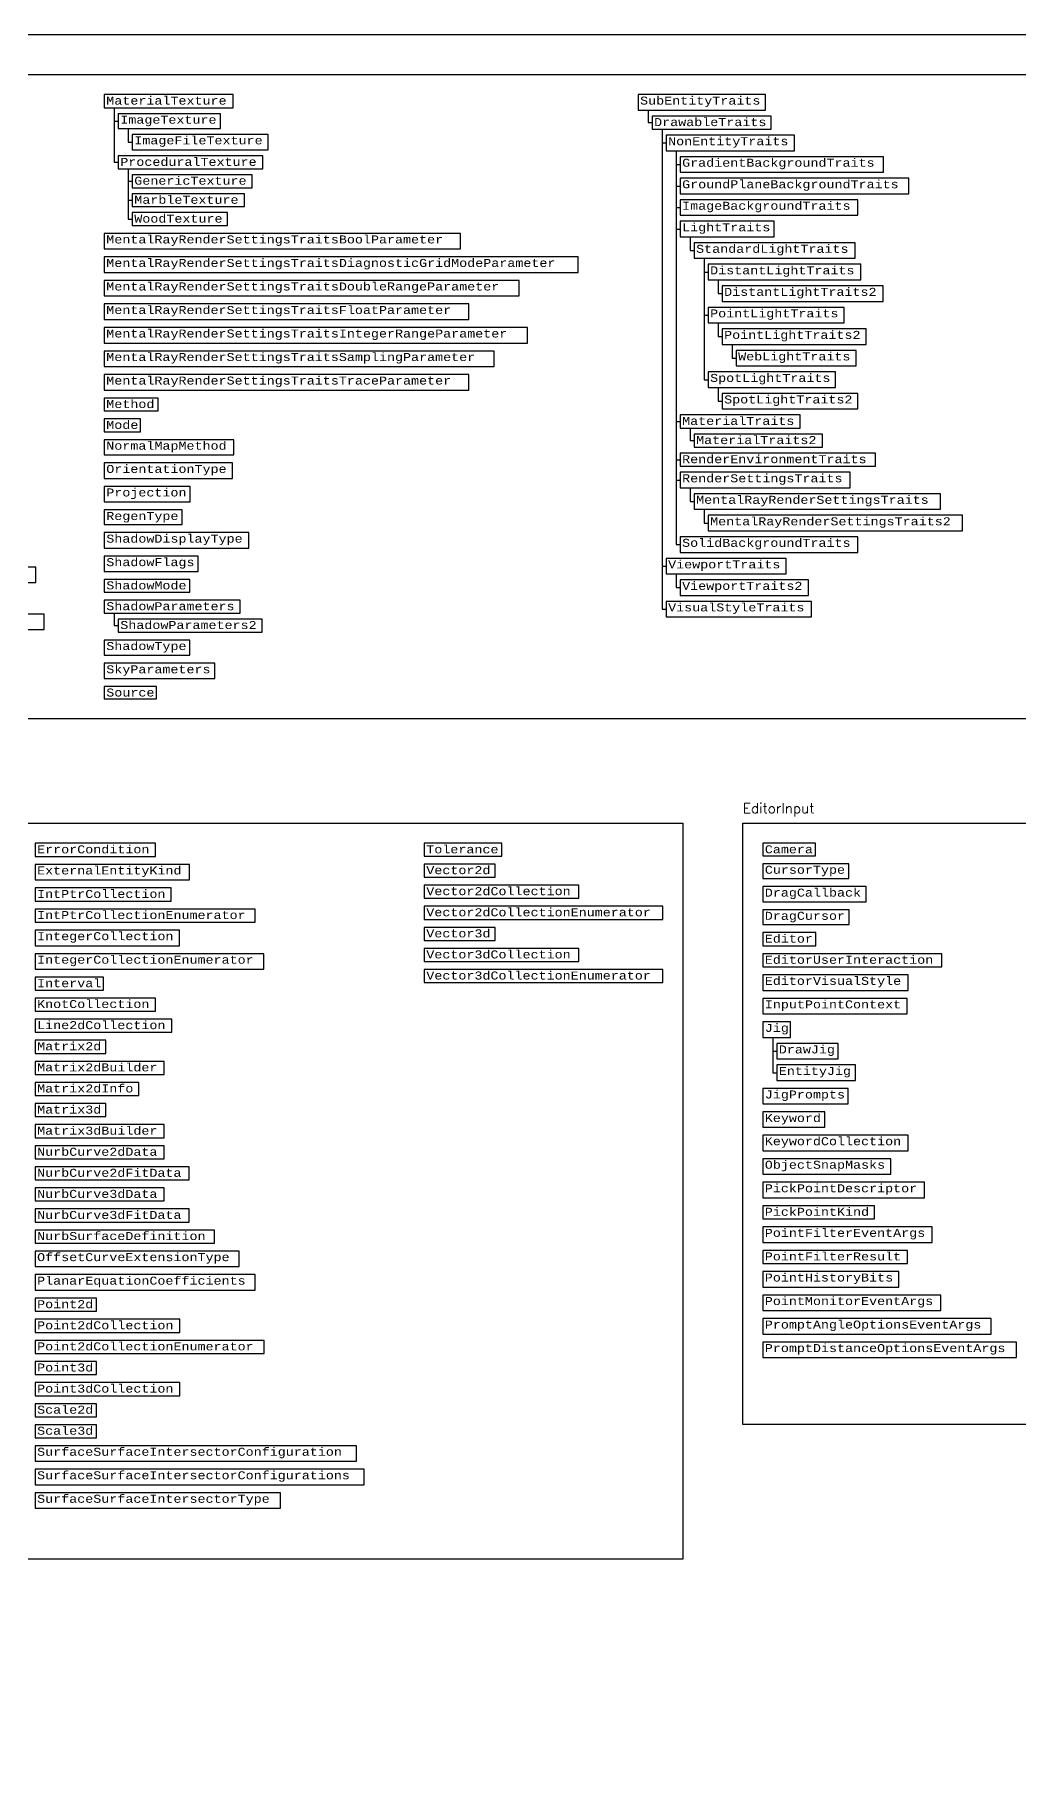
# Model space of a CAD drawing. Header units: inches. Extents: x 350 to 856, y -216 to 10.
# Drawn here: x 738.8 to 788, y -86.2 to 0.1 of the extents above; entities that cross this region are included whole.
import ezdxf

# ---------------------------------------------------------------- set-up
doc = ezdxf.new("R2010")
doc.units = ezdxf.units.IN
doc.header["$MEASUREMENT"] = 0
doc.layers.add('Managed', color=3, linetype='Continuous')
doc.layers.add('Raptor Managed', color=7, linetype='Continuous')
doc.styles.add('Categories', font='romanc.shx', dxfattribs={"height": 0.5})
doc.styles.add('PureManaged', font='COUR.TTF', dxfattribs={"height": 0.4})

msp = doc.modelspace()

# ---------------------------------------------------------------- linework, layer by layer
for p, q in [((742.756, -3.555), (742.756, -6.282)), ((742.756, -4.221), (742.956, -4.221)), ((769.438, -3.675), (769.438, -4.303)), ((769.438, -4.303), (769.638, -4.303)), ((743.456, -4.587), (743.456, -5.274)), ((770.138, -4.63), (770.138, -28.614)), ((743.456, -5.274), (743.656, -5.274)), ((770.138, -5.318), (770.338, -5.318)), ((770.838, -5.705), (770.838, -25.388)), ((742.756, -6.282), (742.956, -6.282)), ((743.456, -6.602), (743.456, -9.118)), ((770.838, -6.393), (771.038, -6.393)), ((743.456, -7.23), (743.656, -7.23)), ((770.838, -7.469), (771.038, -7.469)), ((743.456, -8.177), (743.656, -8.177)), ((770.838, -8.544), (771.038, -8.544)), ((743.456, -9.118), (743.656, -9.118)), ((770.838, -9.619), (771.038, -9.619)), ((771.538, -10.007), (771.538, -10.695)), ((771.538, -10.695), (771.738, -10.695)), ((772.238, -11.082), (772.238, -17.147)), ((772.238, -11.77), (772.438, -11.77)), ((772.938, -12.158), (772.938, -12.845)), ((772.938, -12.845), (773.138, -12.845)), ((772.238, -13.921), (772.438, -13.921)), ((772.938, -14.309), (772.938, -14.996)), ((772.938, -14.996), (773.138, -14.996)), ((773.638, -15.384), (773.638, -16.072)), ((773.638, -16.072), (773.838, -16.072)), ((772.238, -17.147), (772.438, -17.147)), ((772.938, -17.535), (772.938, -18.222)), ((772.938, -18.222), (773.138, -18.222)), ((770.838, -19.237), (771.038, -19.237)), ((771.538, -19.565), (771.538, -20.192)), ((771.538, -20.192), (771.738, -20.192)), ((770.838, -21.147), (771.038, -21.147)), ((770.838, -22.162), (771.038, -22.162)), ((771.538, -22.55), (771.538, -23.237)), ((771.538, -23.237), (771.738, -23.237)), ((772.238, -23.625), (772.238, -24.313)), ((772.238, -24.313), (772.438, -24.313)), ((770.838, -25.388), (771.038, -25.388)), ((770.138, -26.463), (770.338, -26.463)), ((770.838, -26.851), (770.838, -27.539)), ((770.838, -27.539), (771.038, -27.539)), ((742.756, -28.807), (742.756, -29.432)), ((770.138, -28.614), (770.338, -28.614)), ((742.756, -29.432), (742.956, -29.432)), ((775.171, -44.78), (775.171, -44.78)), ((775.671, -50.016), (775.671, -51.779)), ((775.671, -50.704), (775.871, -50.704)), ((775.671, -51.779), (775.871, -51.779))]:
    msp.add_line(p, q)
for points in [[(742.256, -2.9), (742.256, -3.555), (748.696, -3.555), (748.696, -2.9)], [(768.938, -2.9), (768.938, -3.675), (775.306, -3.675), (775.306, -2.9)], [(742.956, -3.855), (742.956, -4.587), (748.066, -4.587), (748.066, -3.855)], [(769.638, -3.975), (769.638, -4.63), (775.596, -4.63), (775.596, -3.975)], [(743.656, -4.887), (743.656, -5.662), (750.446, -5.662), (750.446, -4.887)], [(770.338, -4.93), (770.338, -5.705), (776.754, -5.705), (776.754, -4.93)], [(742.956, -5.962), (742.956, -6.602), (750.184, -6.602), (750.184, -5.962)], [(771.038, -6.005), (771.038, -6.781), (781.207, -6.781), (781.207, -6.005)], [(743.656, -6.902), (743.656, -7.557), (749.64, -7.557), (749.64, -6.902)], [(771.038, -7.081), (771.038, -7.856), (782.468, -7.856), (782.468, -7.081)], [(743.656, -7.857), (743.656, -8.497), (749.256, -8.497), (749.256, -7.857)], [(771.038, -8.156), (771.038, -8.932), (779.912, -8.932), (779.912, -8.156)], [(743.656, -8.797), (743.656, -9.438), (748.411, -9.438), (748.411, -8.797)], [(771.038, -9.232), (771.038, -10.007), (775.745, -10.007), (775.745, -9.232)], [(742.256, -9.838), (742.256, -10.613), (760.056, -10.613), (760.056, -9.838)], [(771.738, -10.307), (771.738, -11.082), (779.787, -11.082), (779.787, -10.307)], [(742.256, -11.013), (742.256, -11.789), (765.938, -11.789), (765.938, -11.013)], [(772.438, -11.382), (772.438, -12.158), (780.076, -12.158), (780.076, -11.382)], [(742.256, -12.189), (742.256, -12.964), (762.997, -12.964), (762.997, -12.189)], [(773.138, -12.458), (773.138, -13.233), (781.183, -13.233), (781.183, -12.458)], [(742.256, -13.364), (742.256, -14.139), (760.476, -14.139), (760.476, -13.364)], [(772.438, -13.533), (772.438, -14.309), (779.229, -14.309), (779.229, -13.533)], [(742.256, -14.539), (742.256, -15.315), (763.417, -15.315), (763.417, -14.539)], [(773.138, -14.609), (773.138, -15.384), (780.336, -15.384), (780.336, -14.609)], [(742.256, -15.715), (742.256, -16.49), (761.736, -16.49), (761.736, -15.715)], [(773.838, -15.684), (773.838, -16.459), (779.837, -16.459), (779.837, -15.684)], [(742.256, -16.89), (742.256, -17.665), (760.476, -17.665), (760.476, -16.89)], [(772.438, -16.759), (772.438, -17.535), (778.806, -17.535), (778.806, -16.759)], [(742.256, -18.065), (742.256, -18.706), (744.957, -18.706), (744.957, -18.065)], [(773.138, -17.835), (773.138, -18.61), (779.913, -18.61), (779.913, -17.835)], [(771.038, -18.91), (771.038, -19.565), (777.041, -19.565), (777.041, -18.91)], [(742.256, -19.106), (742.256, -19.746), (744.074, -19.746), (744.074, -19.106)], [(742.256, -20.146), (742.256, -20.907), (748.731, -20.907), (748.731, -20.146)], [(771.738, -19.865), (771.738, -20.519), (778.148, -20.519), (778.148, -19.865)], [(742.256, -21.307), (742.256, -22.083), (748.669, -22.083), (748.669, -21.307)], [(771.038, -20.819), (771.038, -21.474), (780.801, -21.474), (780.801, -20.819)], [(771.038, -21.774), (771.038, -22.55), (779.54, -22.55), (779.54, -21.774)], [(742.256, -22.483), (742.256, -23.258), (746.556, -23.258), (746.556, -22.483)], [(771.738, -22.85), (771.738, -23.625), (784.044, -23.625), (784.044, -22.85)], [(742.256, -23.658), (742.256, -24.39), (746.153, -24.39), (746.153, -23.658)], [(772.438, -23.925), (772.438, -24.7), (785.151, -24.7), (785.151, -23.925)], [(742.256, -24.79), (742.256, -25.565), (749.481, -25.565), (749.481, -24.79)], [(771.038, -25), (771.038, -25.776), (779.927, -25.776), (779.927, -25)], [(727.769, -26.51), (727.769, -27.285), (738.836, -27.285), (738.836, -26.51)], [(742.256, -25.965), (742.256, -26.726), (746.944, -26.726), (746.944, -25.965)], [(770.338, -26.076), (770.338, -26.851), (776.344, -26.851), (776.344, -26.076)], [(742.256, -27.126), (742.256, -27.767), (746.54, -27.767), (746.54, -27.126)], [(771.038, -27.151), (771.038, -27.926), (777.451, -27.926), (777.451, -27.151)], [(742.256, -28.167), (742.256, -28.807), (749.045, -28.807), (749.045, -28.167)], [(770.338, -28.226), (770.338, -29.002), (777.605, -29.002), (777.605, -28.226)], [(727.769, -28.86), (727.769, -29.636), (739.256, -29.636), (739.256, -28.86)], [(742.956, -29.107), (742.956, -29.758), (750.151, -29.758), (750.151, -29.107)], [(742.256, -30.158), (742.256, -30.919), (746.54, -30.919), (746.54, -30.158)], [(742.256, -31.319), (742.256, -32.08), (747.784, -32.08), (747.784, -31.319)], [(742.256, -32.48), (742.256, -33.1), (744.86, -33.1), (744.86, -32.48)], [(707.701, -39.316), (771.171, -39.316), (771.171, -76.085), (707.701, -76.085)], [(774.171, -39.316), (853.536, -39.316), (853.536, -69.366), (774.171, -69.366)], [(738.799, -40.316), (738.799, -40.971), (744.811, -40.971), (744.811, -40.316)], [(758.251, -40.316), (758.251, -40.957), (762.13, -40.957), (762.13, -40.316)], [(775.171, -40.316), (775.171, -40.937), (777.808, -40.937), (777.808, -40.316)], [(738.799, -41.371), (738.799, -42.146), (746.52, -42.146), (746.52, -41.371)], [(758.251, -41.357), (758.251, -42.007), (761.796, -42.007), (761.796, -41.357)], [(775.171, -41.337), (775.171, -42.078), (779.476, -42.078), (779.476, -41.337)], [(738.799, -42.546), (738.799, -43.201), (745.603, -43.201), (745.603, -42.546)], [(758.251, -42.407), (758.251, -43.062), (765.968, -43.062), (765.968, -42.407)], [(775.171, -42.478), (775.171, -43.239), (780.339, -43.239), (780.339, -42.478)], [(738.799, -43.601), (738.799, -44.256), (749.805, -44.256), (749.805, -43.601)], [(758.251, -43.462), (758.251, -44.117), (770.171, -44.117), (770.171, -43.462)], [(775.171, -43.639), (775.171, -44.38), (779.48, -44.38), (779.48, -43.639)], [(738.799, -44.656), (738.799, -45.431), (746.023, -45.431), (746.023, -44.656)], [(758.251, -44.517), (758.251, -45.167), (761.796, -45.167), (761.796, -44.517)], [(775.171, -44.78), (775.171, -45.435), (777.823, -45.435), (777.823, -44.78)], [(758.251, -45.567), (758.251, -46.222), (765.968, -46.222), (765.968, -45.567)], [(738.799, -45.831), (738.799, -46.607), (750.226, -46.607), (750.226, -45.831)], [(758.251, -46.622), (758.251, -47.277), (770.171, -47.277), (770.171, -46.622)], [(775.171, -45.835), (775.171, -46.49), (784.124, -46.49), (784.124, -45.835)], [(738.799, -47.007), (738.799, -47.647), (742.218, -47.647), (742.218, -47.007)], [(775.171, -46.89), (775.171, -47.665), (782.43, -47.665), (782.43, -46.89)], [(738.799, -48.047), (738.799, -48.702), (744.81, -48.702), (744.81, -48.047)], [(775.171, -48.065), (775.171, -48.841), (782.386, -48.841), (782.386, -48.065)], [(738.799, -49.102), (738.799, -49.756), (745.637, -49.756), (745.637, -49.102)], [(775.171, -49.241), (775.171, -50.016), (776.546, -50.016), (776.546, -49.241)], [(738.799, -50.156), (738.799, -50.811), (742.34, -50.811), (742.34, -50.156)], [(775.871, -50.316), (775.871, -51.091), (778.931, -51.091), (778.931, -50.316)], [(738.799, -51.211), (738.799, -51.866), (745.254, -51.866), (745.254, -51.211)], [(775.871, -51.391), (775.871, -52.167), (779.796, -52.167), (779.796, -51.391)], [(738.799, -52.266), (738.799, -52.921), (743.983, -52.921), (743.983, -52.266)], [(775.171, -52.567), (775.171, -53.342), (779.444, -53.342), (779.444, -52.567)], [(738.799, -53.321), (738.799, -53.975), (742.34, -53.975), (742.34, -53.321)], [(738.799, -54.375), (738.799, -55.03), (745.254, -55.03), (745.254, -54.375)], [(775.171, -53.742), (775.171, -54.503), (778.27, -54.503), (778.27, -53.742)], [(775.171, -54.903), (775.171, -55.678), (782.443, -55.678), (782.443, -54.903)], [(738.799, -55.43), (738.799, -56.081), (745.245, -56.081), (745.245, -55.43)], [(775.171, -56.078), (775.171, -56.854), (781.567, -56.854), (781.567, -56.078)], [(738.799, -56.481), (738.799, -57.135), (746.505, -57.135), (746.505, -56.481)], [(738.799, -57.535), (738.799, -58.186), (745.245, -58.186), (745.245, -57.535)], [(775.171, -57.254), (775.171, -58.029), (783.254, -58.029), (783.254, -57.254)], [(738.799, -58.586), (738.799, -59.241), (746.505, -59.241), (746.505, -58.586)], [(775.171, -58.429), (775.171, -59.084), (780.761, -59.084), (780.761, -58.429)], [(775.171, -59.484), (775.171, -60.259), (783.643, -60.259), (783.643, -59.484)], [(738.799, -59.641), (738.799, -60.295), (747.766, -60.295), (747.766, -59.641)], [(738.799, -60.695), (738.799, -61.471), (748.993, -61.471), (748.993, -60.695)], [(775.171, -60.659), (775.171, -61.314), (782.403, -61.314), (782.403, -60.659)], [(738.799, -61.871), (738.799, -62.646), (749.791, -62.646), (749.791, -61.871)], [(775.171, -61.714), (775.171, -62.489), (781.962, -62.489), (781.962, -61.714)], [(775.171, -62.889), (775.171, -63.665), (784.063, -63.665), (784.063, -62.889)], [(738.799, -63.046), (738.799, -63.701), (741.867, -63.701), (741.867, -63.046)], [(738.799, -64.101), (738.799, -64.755), (746.04, -64.755), (746.04, -64.101)], [(775.171, -64.065), (775.171, -64.84), (786.584, -64.84), (786.584, -64.065)], [(738.799, -65.155), (738.799, -65.81), (750.243, -65.81), (750.243, -65.155)], [(775.171, -65.24), (775.171, -66.016), (787.844, -66.016), (787.844, -65.24)], [(738.799, -66.21), (738.799, -66.865), (741.867, -66.865), (741.867, -66.21)], [(738.799, -67.265), (738.799, -67.919), (746.04, -67.919), (746.04, -67.265)], [(738.799, -68.319), (738.799, -68.97), (741.865, -68.97), (741.865, -68.319)], [(738.799, -69.37), (738.799, -70.021), (741.865, -70.021), (741.865, -69.37)], [(738.799, -70.421), (738.799, -71.196), (754.861, -71.196), (754.861, -70.421)], [(738.799, -71.596), (738.799, -72.371), (755.251, -72.371), (755.251, -71.596)], [(738.799, -72.771), (738.799, -73.532), (751.066, -73.532), (751.066, -72.771)]]:
    msp.add_lwpolyline(points, close=True)
at = {"layer": 'Raptor Managed'}
for points in [[(637.228, 0.1), (855.536, 0.1), (855.536, -179.287), (637.228, -179.287)], [(702.928, -1.9), (798.475, -1.9), (798.475, -34.1), (702.928, -34.1)]]:
    msp.add_lwpolyline(points, close=True, dxfattribs=at)

# ---------------------------------------------------------------- texts
at = {"color": 1, "insert": (774.171, -38.316), "char_height": 0.5, "width": 6.61295, "attachment_point": 1, "style": 'Categories'}
msp.add_mtext('EditorInput', dxfattribs=at)
at = {"layer": 'Managed', "char_height": 0.4, "attachment_point": 1, "style": 'PureManaged'}
for s, insert in [('{\\Fcourier new;MaterialTexture}', (742.356, -3)), ('{\\Fcourier new;SubEntityTraits}', (769.038, -3)), ('{\\Fcourier new;ImageTexture}', (743.056, -3.955)), ('{\\Fcourier new;DrawableTraits}', (769.738, -4.075)), ('{\\Fcourier new;ImageFileTexture}', (743.756, -4.987)), ('{\\Fcourier new;NonEntityTraits}', (770.438, -5.03)), ('{\\Fcourier new;ProceduralTexture}', (743.056, -6.062)), ('{\\Fcourier new;GradientBackgroundTraits}', (771.138, -6.105)), ('{\\Fcourier new;GenericTexture}', (743.756, -7.002)), ('{\\Fcourier new;GroundPlaneBackgroundTraits}', (771.138, -7.181)), ('{\\Fcourier new;MarbleTexture}', (743.756, -7.957)), ('{\\Fcourier new;ImageBackgroundTraits}', (771.138, -8.256)), ('{\\Fcourier new;WoodTexture}', (743.756, -8.897)), ('{\\Fcourier new;LightTraits}', (771.138, -9.332)), ('{\\Fcourier new;MentalRayRenderSettingsTraitsBoolParameter}', (742.356, -9.938)), ('{\\Fcourier new;MentalRayRenderSettingsTraitsDiagnosticGridModeParameter}', (742.356, -11.113)), ('{\\Fcourier new;StandardLightTraits}', (771.838, -10.407)), ('{\\Fcourier new;DistantLightTraits}', (772.538, -11.482)), ('{\\Fcourier new;MentalRayRenderSettingsTraitsDoubleRangeParameter}', (742.356, -12.289)), ('{\\Fcourier new;DistantLightTraits2}', (773.238, -12.558)), ('{\\Fcourier new;MentalRayRenderSettingsTraitsFloatParameter}', (742.356, -13.464)), ('{\\Fcourier new;PointLightTraits}', (772.538, -13.633)), ('{\\Fcourier new;MentalRayRenderSettingsTraitsIntegerRangeParameter}', (742.356, -14.639)), ('{\\Fcourier new;PointLightTraits2}', (773.238, -14.709)), ('{\\Fcourier new;MentalRayRenderSettingsTraitsSamplingParameter}', (742.356, -15.815)), ('{\\Fcourier new;WebLightTraits}', (773.938, -15.784)), ('{\\Fcourier new;MentalRayRenderSettingsTraitsTraceParameter}', (742.356, -16.99)), ('{\\Fcourier new;SpotLightTraits}', (772.538, -16.859)), ('{\\Fcourier new;Method}', (742.356, -18.165)), ('{\\Fcourier new;SpotLightTraits2}', (773.238, -17.935)), ('{\\Fcourier new;MaterialTraits}', (771.138, -19.01)), ('{\\Fcourier new;Mode}', (742.356, -19.206)), ('{\\Fcourier new;NormalMapMethod}', (742.356, -20.246)), ('{\\Fcourier new;MaterialTraits2}', (771.838, -19.965)), ('{\\Fcourier new;OrientationType}', (742.356, -21.407)), ('{\\Fcourier new;RenderEnvironmentTraits}', (771.138, -20.919)), ('{\\Fcourier new;RenderSettingsTraits}', (771.138, -21.874)), ('{\\Fcourier new;Projection}', (742.356, -22.583)), ('{\\Fcourier new;MentalRayRenderSettingsTraits}', (771.838, -22.95)), ('{\\Fcourier new;RegenType}', (742.356, -23.758)), ('{\\Fcourier new;MentalRayRenderSettingsTraits2}', (772.538, -24.025)), ('{\\Fcourier new;ShadowDisplayType}', (742.356, -24.89)), ('{\\Fcourier new;SolidBackgroundTraits}', (771.138, -25.1)), ('{\\Fcourier new;ShadowFlags}', (742.356, -26.065)), ('{\\Fcourier new;ViewportTraits}', (770.438, -26.176)), ('{\\Fcourier new;ShadowMode}', (742.356, -27.226)), ('{\\Fcourier new;ViewportTraits2}', (771.138, -27.251)), ('{\\Fcourier new;ShadowParameters}', (742.356, -28.267)), ('{\\Fcourier new;VisualStyleTraits}', (770.438, -28.326)), ('{\\Fcourier new;ShadowParameters2}', (743.056, -29.207)), ('{\\Fcourier new;ShadowType}', (742.356, -30.258)), ('{\\Fcourier new;SkyParameters}', (742.356, -31.419)), ('{\\Fcourier new;Source}', (742.356, -32.58)), ('{\\Fcourier new;ErrorCondition}', (738.899, -40.416)), ('{\\Fcourier new;Tolerance}', (758.351, -40.416)), ('{\\Fcourier new;Camera}', (775.271, -40.416)), ('{\\Fcourier new;ExternalEntityKind}', (738.899, -41.471)), ('{\\Fcourier new;Vector2d}', (758.351, -41.457)), ('{\\Fcourier new;CursorType}', (775.271, -41.437)), ('{\\Fcourier new;IntPtrCollection}', (738.899, -42.646)), ('{\\Fcourier new;Vector2dCollection}', (758.351, -42.507)), ('{\\Fcourier new;DragCallback}', (775.271, -42.578)), ('{\\Fcourier new;IntPtrCollectionEnumerator}', (738.899, -43.701)), ('{\\Fcourier new;Vector2dCollectionEnumerator}', (758.351, -43.562)), ('{\\Fcourier new;DragCursor}', (775.271, -43.739)), ('{\\Fcourier new;IntegerCollection}', (738.899, -44.756)), ('{\\Fcourier new;Vector3d}', (758.351, -44.617)), ('{\\Fcourier new;Editor}', (775.271, -44.88)), ('{\\Fcourier new;Vector3dCollection}', (758.351, -45.667)), ('{\\Fcourier new;IntegerCollectionEnumerator}', (738.899, -45.931)), ('{\\Fcourier new;EditorUserInteraction}', (775.271, -45.935)), ('{\\Fcourier new;Interval}', (738.899, -47.107)), ('{\\Fcourier new;Vector3dCollectionEnumerator}', (758.351, -46.722)), ('{\\Fcourier new;EditorVisualStyle}', (775.271, -46.99)), ('{\\Fcourier new;KnotCollection}', (738.899, -48.147)), ('{\\Fcourier new;InputPointContext}', (775.271, -48.165)), ('{\\Fcourier new;Line2dCollection}', (738.899, -49.202)), ('{\\Fcourier new;Jig}', (775.271, -49.341)), ('{\\Fcourier new;Matrix2d}', (738.899, -50.256)), ('{\\Fcourier new;DrawJig}', (775.971, -50.416)), ('{\\Fcourier new;Matrix2dBuilder}', (738.899, -51.311)), ('{\\Fcourier new;EntityJig}', (775.971, -51.491)), ('{\\Fcourier new;Matrix2dInfo}', (738.899, -52.366)), ('{\\Fcourier new;JigPrompts}', (775.271, -52.667)), ('{\\Fcourier new;Matrix3d}', (738.899, -53.421)), ('{\\Fcourier new;Keyword}', (775.271, -53.842)), ('{\\Fcourier new;Matrix3dBuilder}', (738.899, -54.475)), ('{\\Fcourier new;KeywordCollection}', (775.271, -55.003)), ('{\\Fcourier new;NurbCurve2dData}', (738.899, -55.53)), ('{\\Fcourier new;NurbCurve2dFitData}', (738.899, -56.581)), ('{\\Fcourier new;ObjectSnapMasks}', (775.271, -56.178)), ('{\\Fcourier new;NurbCurve3dData}', (738.899, -57.635)), ('{\\Fcourier new;PickPointDescriptor}', (775.271, -57.354)), ('{\\Fcourier new;NurbCurve3dFitData}', (738.899, -58.686)), ('{\\Fcourier new;PickPointKind}', (775.271, -58.529)), ('{\\Fcourier new;PointFilterEventArgs}', (775.271, -59.584)), ('{\\Fcourier new;NurbSurfaceDefinition}', (738.899, -59.741)), ('{\\Fcourier new;OffsetCurveExtensionType}', (738.899, -60.795)), ('{\\Fcourier new;PointFilterResult}', (775.271, -60.759)), ('{\\Fcourier new;PlanarEquationCoefficients}', (738.899, -61.971)), ('{\\Fcourier new;PointHistoryBits}', (775.271, -61.814)), ('{\\Fcourier new;PointMonitorEventArgs}', (775.271, -62.989)), ('{\\Fcourier new;Point2d}', (738.899, -63.146)), ('{\\Fcourier new;Point2dCollection}', (738.899, -64.201)), ('{\\Fcourier new;PromptAngleOptionsEventArgs}', (775.271, -64.165)), ('{\\Fcourier new;Point2dCollectionEnumerator}', (738.899, -65.255)), ('{\\Fcourier new;PromptDistanceOptionsEventArgs}', (775.271, -65.34)), ('{\\Fcourier new;Point3d}', (738.899, -66.31)), ('{\\Fcourier new;Point3dCollection}', (738.899, -67.365)), ('{\\Fcourier new;Scale2d}', (738.899, -68.419)), ('{\\Fcourier new;Scale3d}', (738.899, -69.47)), ('{\\Fcourier new;SurfaceSurfaceIntersectorConfiguration}', (738.899, -70.521)), ('{\\Fcourier new;SurfaceSurfaceIntersectorConfigurations}', (738.899, -71.696)), ('{\\Fcourier new;SurfaceSurfaceIntersectorType}', (738.899, -72.871))]:
    msp.add_mtext(s, dxfattribs=dict(at, insert=insert))

doc.saveas('drawing.dxf')
